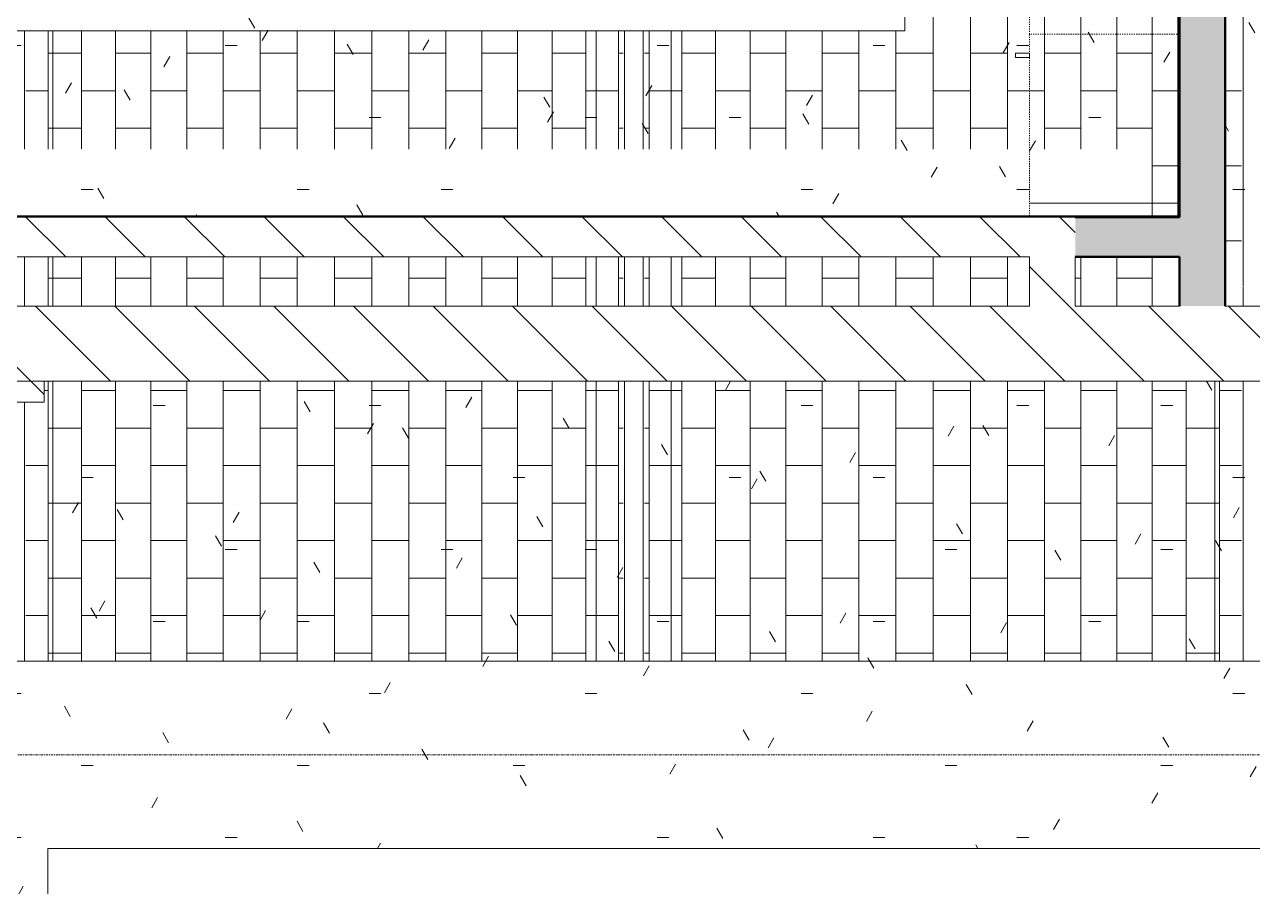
# Model space of a CAD drawing. Header units: inches. Extents: x -956 to 966, y -1111 to 895.
# Drawn here: x -82.8 to 48.2, y -243.3 to -151.3 of the extents above; entities that cross this region are included whole.
import ezdxf

# ---------------------------------------------------------------- set-up
doc = ezdxf.new("R2010")
doc.units = ezdxf.units.IN
doc.header["$MEASUREMENT"] = 0
doc.linetypes.add('Dash', pattern=[0.25, 0.125, -0.125])
doc.linetypes.add('Grid Line 1_4_', pattern=[0.4375, 0.25, -0.0625, 0.0625, -0.0625])
for name, color, linetype, lineweight in [('A-CLNG', 13, 'Continuous', 13), ('A-CLNG-PATT', 13, 'Continuous', 13), ('A-WALL', 113, 'Continuous', 13), ('A-WALL-PATT', 111, 'Continuous', 13), ('I-WALL', 2, 'Continuous', 13), ('Q-CASE', 31, 'Continuous', 9), ('S-GRID', 1, 'Continuous', 9)]:
    doc.layers.add(name, color=color, linetype=linetype, lineweight=lineweight)
pattern_1 = [(135, (0, 0), (-4.24264, -4.24264), [])]
pattern_2 = [(0, (0, 0), (30.72, 7.68), [1.267, -21.773, 1.267, -21.773, -122.88]), (0, (0, 0), (30.72, 7.68), [-46.08, 1.267, -44.813, 1.267, -21.773, -53.76]), (0, (0, 0), (30.72, 7.68), [-115.2, 1.267, -14.093, 1.267, -37.133]), (120, (11.52, 3.84), (-22.01108, 22.7643), [1.267, -21.773, 1.267, -21.773, -122.88]), (120, (11.52, 3.84), (-22.01108, 22.7643), [-46.08, 1.267, -44.813, 1.267, -21.773, -53.76]), (120, (11.52, 3.84), (-22.01108, 22.7643), [-115.2, 1.267, -14.093, 1.267, -37.133]), (240, (15.36, 19.2), (-8.70892, -30.4443), [1.267, -21.773, 1.267, -21.773, -122.88]), (240, (15.36, 19.2), (-8.70892, -30.4443), [-46.08, 1.267, -44.813, 1.267, -21.773, -53.76]), (240, (15.36, 19.2), (-8.70892, -30.4443), [-115.2, 1.267, -14.093, 1.267, -37.133])]
pattern_3 = [(45, (0, 0), (-8.4853, 8.4853), []), (135, (0, 0), (-8.4853, -8.4853), [])]

# ---------------------------------------------------------------- blocks, each defined once
blk = doc.blocks.new('FP_1_56-7TH FLOOR TELECOM OVERHEAD ROUTING PLAN')
at = {"layer": 'A-CLNG-PATT', "color": 50}
for p, q in [((-80.3, -164.61), (-80.3, -152.01)), ((-76.76, -164.59), (-76.76, -152.01)), ((-73.1, -164.61), (-73.1, -152.01)), ((-69.35, -163.38), (-69.35, -152.01)), ((-65.52, -164.61), (-65.52, -152.01)), ((-61.62, -164.61), (-61.62, -152.01)), ((-57.69, -164.61), (-57.69, -152.01)), ((-53.72, -164.61), (-53.72, -152.01)), ((-49.74, -164.61), (-49.74, -152.01)), ((-45.76, -164.61), (-45.76, -152.01)), ((-41.81, -164.61), (-41.81, -152.01)), ((-37.89, -164.61), (-37.89, -152.01)), ((-34.03, -164.61), (-34.03, -152.01)), ((-30.24, -164.61), (-30.24, -152.01)), ((-26.54, -164.61), (-26.54, -152.01)), ((-22.94, -164.61), (-22.94, -152.01)), ((-19.46, -164.61), (-19.46, -152.01)), ((-80.3, -154.39), (-79.82, -154.39)), ((-79.82, -154.39), (-76.76, -154.39)), ((-73.1, -154.39), (-69.35, -154.39)), ((-65.52, -154.39), (-61.62, -154.39)), ((-57.69, -154.39), (-53.72, -154.39)), ((-49.74, -154.39), (-45.76, -154.39)), ((-41.81, -154.39), (-37.89, -154.39)), ((-34.03, -154.39), (-30.24, -154.39)), ((-26.54, -154.39), (-22.94, -154.39)), ((-19.46, -154.39), (-18.97, -154.39)), ((-82.67, -158.39), (-80.3, -158.39)), ((-76.76, -158.39), (-73.1, -158.39)), ((-69.35, -158.39), (-65.52, -158.39)), ((-61.62, -158.39), (-57.69, -158.39)), ((-53.72, -158.39), (-49.74, -158.39)), ((-45.76, -158.39), (-41.81, -158.39)), ((-37.89, -158.39), (-34.03, -158.39)), ((-30.24, -158.39), (-26.54, -158.39)), ((-22.94, -158.39), (-21.82, -158.39)), ((-21.82, -158.39), (-19.46, -158.39)), ((-80.3, -162.39), (-79.82, -162.39)), ((-79.82, -162.39), (-76.76, -162.39)), ((-73.1, -162.39), (-69.35, -162.39)), ((-65.52, -162.39), (-61.62, -162.39)), ((-57.69, -162.39), (-53.72, -162.39)), ((-49.74, -162.39), (-45.76, -162.39)), ((-41.81, -162.39), (-37.89, -162.39)), ((-34.03, -162.39), (-30.24, -162.39)), ((-26.54, -162.39), (-22.94, -162.39)), ((-19.46, -162.39), (-18.97, -162.39)), ((-69.35, -164.61), (-69.35, -163.41)), ((-80.3, -219.24), (-80.3, -189.37)), ((-76.76, -219.24), (-76.76, -189.37)), ((-73.1, -219.24), (-73.1, -189.37)), ((-69.35, -219.24), (-69.35, -189.37)), ((-65.52, -219.24), (-65.52, -189.37)), ((-61.62, -219.24), (-61.62, -189.37)), ((-57.69, -219.24), (-57.69, -189.37)), ((-53.72, -219.24), (-53.72, -189.37)), ((-49.74, -219.24), (-49.74, -189.37)), ((-45.76, -219.24), (-45.76, -189.37)), ((-41.81, -219.24), (-41.81, -189.37)), ((-37.89, -219.24), (-37.89, -189.37)), ((-34.03, -219.24), (-34.03, -189.37)), ((-30.24, -219.24), (-30.24, -189.37)), ((-26.54, -219.24), (-26.54, -189.37)), ((-22.94, -219.24), (-22.94, -189.37)), ((-19.46, -219.24), (-19.46, -189.37)), ((-80.73, -190.39), (-80.3, -190.39)), ((-76.76, -190.39), (-73.1, -190.39)), ((-69.35, -190.39), (-65.52, -190.39)), ((-61.62, -190.39), (-57.69, -190.39)), ((-53.72, -190.39), (-49.74, -190.39)), ((-45.76, -190.39), (-41.81, -190.39)), ((-37.89, -190.39), (-34.03, -190.39)), ((-30.24, -190.39), (-26.54, -190.39)), ((-22.94, -190.39), (-21.82, -190.39)), ((-21.82, -190.39), (-19.46, -190.39)), ((-80.3, -194.39), (-79.82, -194.39)), ((-79.82, -194.39), (-76.76, -194.39)), ((-73.1, -194.39), (-69.35, -194.39)), ((-65.52, -194.39), (-61.62, -194.39)), ((-57.69, -194.39), (-53.72, -194.39)), ((-49.74, -194.39), (-45.76, -194.39)), ((-41.81, -194.39), (-37.89, -194.39)), ((-34.03, -194.39), (-30.24, -194.39)), ((-26.54, -194.39), (-22.94, -194.39)), ((-19.46, -194.39), (-18.97, -194.39)), ((-82.67, -198.39), (-80.3, -198.39)), ((-76.76, -198.39), (-73.1, -198.39)), ((-69.35, -198.39), (-65.52, -198.39)), ((-61.62, -198.39), (-57.69, -198.39)), ((-53.72, -198.39), (-49.74, -198.39)), ((-45.76, -198.39), (-41.81, -198.39)), ((-37.89, -198.39), (-34.03, -198.39)), ((-30.24, -198.39), (-26.54, -198.39)), ((-22.94, -198.39), (-21.82, -198.39)), ((-21.82, -198.39), (-19.46, -198.39)), ((-80.3, -202.39), (-79.82, -202.39)), ((-79.82, -202.39), (-76.76, -202.39)), ((-73.1, -202.39), (-69.35, -202.39)), ((-65.52, -202.39), (-61.62, -202.39)), ((-57.69, -202.39), (-53.72, -202.39)), ((-49.74, -202.39), (-45.76, -202.39)), ((-41.81, -202.39), (-37.89, -202.39)), ((-34.03, -202.39), (-30.24, -202.39)), ((-26.54, -202.39), (-22.94, -202.39)), ((-19.46, -202.39), (-18.97, -202.39)), ((-82.67, -206.39), (-80.3, -206.39)), ((-76.76, -206.39), (-73.1, -206.39)), ((-69.35, -206.39), (-65.52, -206.39)), ((-61.62, -206.39), (-57.69, -206.39)), ((-53.72, -206.39), (-49.74, -206.39)), ((-45.76, -206.39), (-41.81, -206.39)), ((-37.89, -206.39), (-34.03, -206.39)), ((-30.24, -206.39), (-26.54, -206.39)), ((-22.94, -206.39), (-21.82, -206.39)), ((-21.82, -206.39), (-19.46, -206.39)), ((-80.3, -210.39), (-79.82, -210.39)), ((-79.82, -210.39), (-76.76, -210.39)), ((-73.1, -210.39), (-69.35, -210.39)), ((-65.52, -210.39), (-61.62, -210.39)), ((-57.69, -210.39), (-53.72, -210.39)), ((-49.74, -210.39), (-45.76, -210.39)), ((-41.81, -210.39), (-37.89, -210.39)), ((-34.03, -210.39), (-30.24, -210.39)), ((-26.54, -210.39), (-22.94, -210.39)), ((-19.46, -210.39), (-18.97, -210.39)), ((-82.67, -214.39), (-80.3, -214.39)), ((-76.76, -214.39), (-73.1, -214.39)), ((-69.35, -214.39), (-65.52, -214.39)), ((-61.62, -214.39), (-57.69, -214.39)), ((-53.72, -214.39), (-49.74, -214.39)), ((-45.76, -214.39), (-41.81, -214.39)), ((-37.89, -214.39), (-34.03, -214.39)), ((-30.24, -214.39), (-26.54, -214.39)), ((-22.94, -214.39), (-21.82, -214.39)), ((-21.82, -214.39), (-19.46, -214.39)), ((-80.3, -218.39), (-79.82, -218.39)), ((-79.82, -218.39), (-76.76, -218.39)), ((-73.1, -218.39), (-69.35, -218.39)), ((-65.52, -218.39), (-61.62, -218.39)), ((-57.69, -218.39), (-53.72, -218.39)), ((-49.74, -218.39), (-45.76, -218.39)), ((-41.81, -218.39), (-37.89, -218.39)), ((-34.03, -218.39), (-30.24, -218.39)), ((-26.54, -218.39), (-22.94, -218.39)), ((-19.46, -218.39), (-18.97, -218.39))]:
    blk.add_line(p, q, dxfattribs=at)
at = {"layer": 'A-CLNG-PATT', "color": 7}
for p, q in [((-80.3, -181.37), (-80.3, -176.12)), ((-19.46, -181.37), (-19.46, -176.12)), ((-80.3, -178.39), (-79.82, -178.39)), ((-19.46, -178.39), (-18.97, -178.39))]:
    blk.add_line(p, q, dxfattribs=at)
at = {"layer": 'A-CLNG-PATT', "color": 253}
for p, q in [((-76.76, -181.37), (-76.76, -176.12)), ((-73.1, -181.37), (-73.1, -176.12)), ((-69.35, -181.37), (-69.35, -176.12)), ((-65.52, -181.37), (-65.52, -176.12)), ((-61.62, -181.37), (-61.62, -176.12)), ((-57.69, -181.37), (-57.69, -176.12)), ((-53.72, -181.37), (-53.72, -176.12)), ((-49.74, -181.37), (-49.74, -176.12)), ((-45.76, -181.37), (-45.76, -176.12)), ((-41.81, -181.37), (-41.81, -176.12)), ((-37.89, -181.37), (-37.89, -176.12)), ((-34.03, -181.37), (-34.03, -176.12)), ((-30.24, -181.37), (-30.24, -176.12)), ((-26.54, -181.37), (-26.54, -176.12)), ((-22.94, -181.37), (-22.94, -176.12)), ((-79.82, -178.39), (-76.76, -178.39)), ((-73.1, -178.39), (-69.35, -178.39)), ((-65.52, -178.39), (-61.62, -178.39)), ((-57.69, -178.39), (-53.72, -178.39)), ((-49.74, -178.39), (-45.76, -178.39)), ((-41.81, -178.39), (-37.89, -178.39)), ((-34.03, -178.39), (-30.24, -178.39)), ((-26.54, -178.39), (-22.94, -178.39))]:
    blk.add_line(p, q, dxfattribs=at)
blk = doc.blocks.new('FP_1_57-7TH FLOOR TELECOM OVERHEAD ROUTING PLAN')
at = {"layer": 'A-CLNG-PATT', "color": 50}
for p, q in [((14.11, -164.61), (14.11, -96.87)), ((18.09, -164.61), (18.09, -96.87)), ((22.05, -164.61), (22.05, -96.87)), ((25.99, -164.61), (25.99, -96.87)), ((29.88, -164.61), (29.88, -96.87)), ((33.71, -164.61), (33.71, -96.87)), ((37.47, -171.74), (37.47, -96.87)), ((-16.17, -164.61), (-16.17, -152.01)), ((-12.69, -164.61), (-12.69, -152.01)), ((-9.09, -164.61), (-9.09, -152.01)), ((-5.39, -164.61), (-5.39, -152.01)), ((-1.6, -164.61), (-1.6, -152.01)), ((2.26, -164.61), (2.26, -152.04)), ((6.18, -164.61), (6.18, -152.01)), ((10.13, -164.61), (10.13, -152.01)), ((-16.67, -154.39), (-16.17, -154.39)), ((-12.69, -154.39), (-9.09, -154.39)), ((-5.39, -154.39), (-1.6, -154.39)), ((2.26, -154.39), (6.18, -154.39)), ((10.13, -154.39), (14.11, -154.39)), ((18.09, -154.39), (22.05, -154.39)), ((25.99, -154.39), (29.88, -154.39)), ((33.71, -154.39), (37.47, -154.39)), ((-16.17, -158.39), (-13.82, -158.39)), ((-13.82, -158.39), (-12.69, -158.39)), ((-9.09, -158.39), (-5.39, -158.39)), ((-1.6, -158.39), (2.26, -158.39)), ((6.18, -158.39), (10.13, -158.39)), ((14.11, -158.39), (18.09, -158.39)), ((22.05, -158.39), (25.99, -158.39)), ((29.88, -158.39), (33.71, -158.39)), ((37.47, -158.39), (40.27, -158.39)), ((45.27, -158.39), (47.03, -158.39)), ((-16.67, -162.39), (-16.17, -162.39)), ((-12.69, -162.39), (-9.09, -162.39)), ((-5.39, -162.39), (-1.6, -162.39)), ((2.26, -162.39), (6.18, -162.39)), ((10.13, -162.39), (14.11, -162.39)), ((18.09, -162.39), (22.05, -162.39)), ((25.99, -162.39), (29.88, -162.39)), ((33.71, -162.39), (37.47, -162.39)), ((37.47, -166.39), (40.27, -166.39)), ((45.27, -166.39), (47.03, -166.39)), ((36.13, -170.39), (37.47, -170.39)), ((45.27, -174.39), (47.03, -174.39)), ((-16.17, -219.24), (-16.17, -189.37)), ((-12.69, -219.24), (-12.69, -189.37)), ((-9.09, -219.24), (-9.09, -189.37)), ((-5.39, -219.24), (-5.39, -189.37)), ((-1.6, -219.24), (-1.6, -189.37)), ((2.26, -219.24), (2.26, -189.37)), ((6.18, -219.24), (6.18, -189.37)), ((10.13, -219.24), (10.13, -189.37)), ((14.11, -219.24), (14.11, -189.37)), ((18.09, -219.24), (18.09, -189.37)), ((22.05, -219.24), (22.05, -189.37)), ((25.99, -219.24), (25.99, -189.37)), ((29.88, -219.24), (29.88, -189.37)), ((33.71, -219.24), (33.71, -189.37)), ((37.47, -219.24), (37.47, -189.37)), ((41.12, -219.24), (41.12, -189.37)), ((44.67, -219.24), (44.67, -189.37)), ((-16.17, -190.39), (-13.82, -190.39)), ((-13.82, -190.39), (-12.69, -190.39)), ((-9.09, -190.39), (-5.39, -190.39)), ((-1.6, -190.39), (2.26, -190.39)), ((6.18, -190.39), (10.13, -190.39)), ((14.11, -190.39), (18.09, -190.39)), ((22.05, -190.39), (25.99, -190.39)), ((29.88, -190.39), (33.71, -190.39)), ((37.47, -190.39), (41.12, -190.39)), ((44.67, -190.39), (47.03, -190.39)), ((-16.67, -194.39), (-16.17, -194.39)), ((-12.69, -194.39), (-9.09, -194.39)), ((-5.39, -194.39), (-1.6, -194.39)), ((2.26, -194.39), (6.18, -194.39)), ((10.13, -194.39), (14.11, -194.39)), ((18.09, -194.39), (22.05, -194.39)), ((25.99, -194.39), (29.88, -194.39)), ((33.71, -194.39), (37.47, -194.39)), ((41.12, -194.39), (44.18, -194.39)), ((44.18, -194.39), (44.67, -194.39)), ((-16.17, -198.39), (-13.82, -198.39)), ((-13.82, -198.39), (-12.69, -198.39)), ((-9.09, -198.39), (-5.39, -198.39)), ((-1.6, -198.39), (2.26, -198.39)), ((6.18, -198.39), (10.13, -198.39)), ((14.11, -198.39), (18.09, -198.39)), ((22.05, -198.39), (25.99, -198.39)), ((29.88, -198.39), (33.71, -198.39)), ((37.47, -198.39), (41.12, -198.39)), ((44.67, -198.39), (47.03, -198.39)), ((-16.67, -202.39), (-16.17, -202.39)), ((-12.69, -202.39), (-9.09, -202.39)), ((-5.39, -202.39), (-1.6, -202.39)), ((2.26, -202.39), (6.18, -202.39)), ((10.13, -202.39), (14.11, -202.39)), ((18.09, -202.39), (22.05, -202.39)), ((25.99, -202.39), (29.88, -202.39)), ((33.71, -202.39), (37.47, -202.39)), ((41.12, -202.39), (44.18, -202.39)), ((44.18, -202.39), (44.67, -202.39)), ((-16.17, -206.39), (-13.82, -206.39)), ((-13.82, -206.39), (-12.69, -206.39)), ((-9.09, -206.39), (-5.39, -206.39)), ((-1.6, -206.39), (2.26, -206.39)), ((6.18, -206.39), (10.13, -206.39)), ((14.11, -206.39), (18.09, -206.39)), ((22.05, -206.39), (25.99, -206.39)), ((29.88, -206.39), (33.71, -206.39)), ((37.47, -206.39), (41.12, -206.39)), ((44.67, -206.39), (47.03, -206.39)), ((-16.67, -210.39), (-16.17, -210.39)), ((-12.69, -210.39), (-9.09, -210.39)), ((-5.39, -210.39), (-1.6, -210.39)), ((2.26, -210.39), (6.18, -210.39)), ((10.13, -210.39), (14.11, -210.39)), ((18.09, -210.39), (22.05, -210.39)), ((25.99, -210.39), (29.88, -210.39)), ((33.71, -210.39), (37.47, -210.39)), ((41.12, -210.39), (44.18, -210.39)), ((44.18, -210.39), (44.67, -210.39)), ((-16.17, -214.39), (-13.82, -214.39)), ((-13.82, -214.39), (-12.69, -214.39)), ((-9.09, -214.39), (-5.39, -214.39)), ((-1.6, -214.39), (2.26, -214.39)), ((6.18, -214.39), (10.13, -214.39)), ((14.11, -214.39), (18.09, -214.39)), ((22.05, -214.39), (25.99, -214.39)), ((29.88, -214.39), (33.71, -214.39)), ((37.47, -214.39), (41.12, -214.39)), ((44.67, -214.39), (47.03, -214.39)), ((-16.67, -218.39), (-16.17, -218.39)), ((-12.69, -218.39), (-9.09, -218.39)), ((-5.39, -218.39), (-1.6, -218.39)), ((2.26, -218.39), (6.18, -218.39)), ((10.13, -218.39), (14.11, -218.39)), ((18.09, -218.39), (22.05, -218.39)), ((25.99, -218.39), (29.88, -218.39)), ((33.71, -218.39), (37.47, -218.39)), ((41.12, -218.39), (44.18, -218.39)), ((44.18, -218.39), (44.67, -218.39))]:
    blk.add_line(p, q, dxfattribs=at)
at = {"layer": 'A-CLNG-PATT', "color": 7}
for p, q in [((-16.17, -181.37), (-16.17, -176.12)), ((-16.67, -178.39), (-16.17, -178.39))]:
    blk.add_line(p, q, dxfattribs=at)
at = {"layer": 'A-CLNG-PATT', "color": 253}
for p, q in [((-12.69, -181.37), (-12.69, -176.12)), ((-9.09, -181.37), (-9.09, -176.12)), ((-5.39, -181.37), (-5.39, -176.12)), ((-1.6, -181.37), (-1.6, -176.12)), ((2.26, -181.37), (2.26, -176.12)), ((6.18, -181.37), (6.18, -176.12)), ((10.13, -181.37), (10.13, -176.12)), ((14.11, -181.37), (14.11, -176.12)), ((18.09, -181.37), (18.09, -176.12)), ((22.05, -181.37), (22.05, -176.12)), ((29.88, -181.37), (29.88, -176.12)), ((33.71, -181.37), (33.71, -176.12)), ((37.47, -181.37), (37.47, -176.12)), ((-12.69, -178.39), (-9.09, -178.39)), ((-5.39, -178.39), (-1.6, -178.39)), ((2.26, -178.39), (6.18, -178.39)), ((10.13, -178.39), (14.11, -178.39)), ((18.09, -178.39), (22.05, -178.39)), ((29.27, -178.39), (29.88, -178.39)), ((33.71, -178.39), (37.47, -178.39))]:
    blk.add_line(p, q, dxfattribs=at)
blk = doc.blocks.new('7th Floor Vault2 - 7th Floor Vault-3164437-7TH FLOOR TELECOM OVERHEAD ROUTING PLAN')
at = {"layer": 'A-CLNG', "color": 10, "lineweight": 9}
for p, q in [((47.18, -57.87), (47.18, -179.28)), ((-82.82, -152.01), (-82.82, -164.61)), ((-79.82, -152.01), (-79.82, -164.61)), ((-79.82, -152.01), (-79.82, -164.61)), ((-21.82, -152.01), (-21.82, -164.61)), ((-21.82, -152.01), (-21.82, -164.61)), ((-18.82, -152.01), (-18.82, -164.61)), ((-16.82, -152.01), (-16.82, -164.61)), ((-13.82, -152.01), (-13.82, -164.61)), ((-13.82, -152.01), (-13.82, -164.61)), ((47.18, -179.35), (47.18, -181.37)), ((-79.82, -189.37), (-79.82, -219.24)), ((-79.82, -189.37), (-79.82, -219.24)), ((-21.82, -189.37), (-21.82, -219.24)), ((-21.82, -189.37), (-21.82, -219.24)), ((-18.82, -189.37), (-18.82, -219.24)), ((-16.82, -189.37), (-16.82, -219.24)), ((-13.82, -189.37), (-13.82, -219.24)), ((-13.82, -189.37), (-13.82, -219.24)), ((44.18, -189.37), (44.18, -219.24)), ((44.18, -189.37), (44.18, -219.24)), ((47.18, -189.37), (47.18, -219.24)), ((-82.82, -191.62), (-82.82, -219.24)), ((-79.82, -219.24), (-87.82, -219.24)), ((-84.82, -219.24), (-82.82, -219.24)), ((-82.82, -219.24), (-79.82, -219.24)), ((-82.82, -219.24), (-79.82, -219.24)), ((-79.84, -219.24), (-82.82, -219.24)), ((-21.8, -219.24), (-79.84, -219.24)), ((-79.82, -219.24), (-21.82, -219.24)), ((-21.82, -219.24), (-18.82, -219.24)), ((-21.82, -219.24), (-18.82, -219.24)), ((-13.82, -219.24), (-21.82, -219.24)), ((-18.82, -219.24), (-21.8, -219.24)), ((-18.82, -219.24), (-16.82, -219.24)), ((-16.82, -219.24), (-13.82, -219.24)), ((-16.82, -219.24), (-13.82, -219.24)), ((-13.84, -219.24), (-16.82, -219.24)), ((44.2, -219.24), (-13.84, -219.24)), ((-13.82, -219.24), (44.18, -219.24)), ((44.18, -219.24), (47.18, -219.24)), ((44.18, -219.24), (47.18, -219.24)), ((52.18, -219.24), (44.18, -219.24)), ((47.18, -219.24), (44.2, -219.24)), ((47.18, -219.24), (49.18, -219.24))]:
    blk.add_line(p, q, dxfattribs=at)
at = {"layer": 'A-CLNG', "color": 254, "lineweight": 9}
for p, q in [((-82.82, -176.12), (-82.82, -181.37)), ((-79.82, -176.12), (-79.82, -181.37)), ((-21.82, -176.12), (-21.82, -181.37)), ((-18.82, -176.12), (-18.82, -181.37)), ((-16.82, -176.12), (-16.82, -181.37)), ((-13.82, -176.12), (-13.82, -181.37))]:
    blk.add_line(p, q, dxfattribs=at)
at = {"layer": 'A-CLNG', "color": 9, "lineweight": 9}
for p, q in [((-79.82, -176.12), (-79.82, -181.37)), ((-21.82, -176.12), (-21.82, -181.37)), ((-13.82, -176.12), (-13.82, -181.37))]:
    blk.add_line(p, q, dxfattribs=at)
for name in ['FP_1_56-7TH FLOOR TELECOM OVERHEAD ROUTING PLAN', 'FP_1_57-7TH FLOOR TELECOM OVERHEAD ROUTING PLAN']:
    blk.add_blockref(name, (0, 0), dxfattribs=at)
blk = doc.blocks.new('312 - 3_-0_-3156692-7TH FLOOR TELECOM OVERHEAD ROUTING PLAN')
at = {"layer": 'Q-CASE', "color": 9}
for p, q in [((-2.14, 19.94), (-2.62, 19.94)), ((-2.62, 19.94), (-2.62, 18.44)), ((-2.14, 18.44), (-2.14, 19.94)), ((2.61, 19.94), (2.13, 19.94)), ((2.13, 19.94), (2.13, 18.44)), ((2.61, 18.44), (2.61, 19.94)), ((-2.62, 18.44), (-2.14, 18.44)), ((2.13, 18.44), (2.61, 18.44))]:
    blk.add_line(p, q, dxfattribs=at)
at = {"layer": 'Q-CASE', "linetype": 'Dash'}
for p, q in [((-18, 2.44), (-18, 18.44)), ((-18, 18.44), (18, 18.44)), ((18, 18.44), (18, 2.44)), ((18, 2.44), (-18, 2.44))]:
    blk.add_line(p, q, dxfattribs=at)
blk = doc.blocks.new('311 - 1_-6_-3546478-7TH FLOOR TELECOM OVERHEAD ROUTING PLAN')
at = {"layer": 'Q-CASE', "linetype": 'Dash'}
for p, q in [((9, -2.44), (-9, -2.44)), ((-9, -2.44), (-9, -18.44)), ((9, -18.44), (9, -2.44)), ((-9, -18.44), (9, -18.44))]:
    blk.add_line(p, q, dxfattribs=at)
at = {"layer": 'Q-CASE', "color": 9}
for p, q in [((-6.51, -18.44), (-7, -18.44)), ((-7, -18.44), (-7, -19.94)), ((-6.51, -19.94), (-6.51, -18.44)), ((-7, -19.94), (-6.51, -19.94))]:
    blk.add_line(p, q, dxfattribs=at)
blk = doc.blocks.new('Upper Cabinet-Filler-Wall - 36_ H-4856006-7TH FLOOR TELECOM OVERHEAD ROUTING PLAN')
at = {"layer": 'Q-CASE', "linetype": 'Dash'}
for p, q in [((1.92, 18.44), (0.42, 18.44)), ((0.42, 18.44), (0.42, 2.44)), ((1.92, 2.44), (1.92, 18.44)), ((0.42, 2.44), (1.92, 2.44))]:
    blk.add_line(p, q, dxfattribs=at)

msp = doc.modelspace()

# ---------------------------------------------------------------- hatches: boundary and pattern name
at = {"layer": 'A-CLNG-PATT'}
h = msp.add_hatch(dxfattribs=at)
h.set_pattern_fill('FP1_12', color=253, style=0, pattern_type=2)
h.set_pattern_definition(pattern_2)
h.paths.add_polyline_path([(-206.1, -181.37), (-167.1, -181.37), (-167.1, -150.64), (-206.1, -150.64), (-206.1, -163.38)], flags=0)
h.paths.add_polyline_path([(-152.73, -181.37), (-122.6, -181.37), (-122.6, -176.12), (-162.23, -176.12), (-162.23, -181.37), (-160.69, -181.37)], flags=0)
h.paths.add_polyline_path([(-162.23, -171.74), (40.27, -171.74), (40.27, -96.87), (11.09, -96.87), (11.09, -150.64), (-162.23, -150.64), (-162.23, -163.38)], flags=0)
h.paths.add_polyline_path([(24.4, -154.86), (22.9, -154.86), (22.9, -154.37), (24.4, -154.37)], flags=0)
h.paths.add_polyline_path([(22.9, -136.99), (22.9, -136.51), (24.4, -136.51), (24.4, -136.99), (23.4, -136.99)], flags=0)
h.paths.add_polyline_path([(22.9, -132.24), (22.9, -131.76), (24.4, -131.76), (24.4, -132.24), (23.4, -132.24)], flags=0)
h.paths.add_polyline_path([(22.9, -114.37), (22.9, -113.88), (24.4, -113.88), (24.4, -114.37), (23.4, -114.37)], flags=0)
h.paths.add_polyline_path([(40.4, -91.99), (40.4, -53.24), (11.09, -53.24), (11.09, -91.99), (32.36, -91.99)], flags=0)
h = msp.add_hatch(dxfattribs=at)
h.set_pattern_fill('FP1_12', color=253, style=0, pattern_type=2)
h.set_pattern_definition(pattern_2)
h.paths.add_polyline_path([(62.06, -181.37), (99.27, -181.37), (99.27, -53.62), (45.27, -53.62), (45.27, -181.37), (47.21, -181.37)], flags=0)
h.paths.add_polyline_path([(78.27, -152.62), (77.5, -152.52), (76.77, -152.22), (76.15, -151.74), (75.67, -151.12), (75.38, -150.4), (75.27, -149.62), (75.38, -148.84), (75.67, -148.12), (76.15, -147.5), (76.91, -146.97), (77.5, -146.72), (78.27, -146.62), (79.05, -146.72), (79.77, -147.02), (80.39, -147.5), (80.87, -148.12), (81.17, -148.84), (81.27, -149.62), (81.17, -150.4), (80.87, -151.12), (80.39, -151.74), (79.77, -152.22), (79.05, -152.52)], flags=0)
h.paths.add_polyline_path([(78.27, -92.62), (77.5, -92.52), (76.77, -92.22), (76.15, -91.74), (75.67, -91.12), (75.38, -90.4), (75.27, -89.62), (75.38, -88.84), (75.67, -88.12), (76.15, -87.5), (76.91, -86.97), (77.5, -86.72), (78.27, -86.62), (79.05, -86.72), (79.77, -87.02), (80.39, -87.5), (80.87, -88.12), (81.17, -88.84), (81.27, -89.62), (81.17, -90.4), (80.87, -91.12), (80.39, -91.74), (79.77, -92.22), (79.05, -92.52)], flags=0)
h = msp.add_hatch(dxfattribs=at)
h.set_pattern_fill('FP1_12', color=253, style=0, pattern_type=2)
h.set_pattern_definition(pattern_2)
h.paths.add_polyline_path([(-80.32, -537.62), (-80.32, -239.24), (103.27, -239.24), (103.27, -189.37), (-80.73, -189.37), (-80.73, -191.62), (-144.73, -191.62), (-144.73, -453.62), (-129.49, -453.62), (-100.62, -510.28), (-91.62, -510.28), (-91.62, -522.28), (-82.98, -522.28), (-82.98, -537.62)], flags=0)
at = {"layer": 'A-WALL-PATT'}
for points in [[(45.27, -181.37), (45.27, -48.37), (40.4, -48.37), (40.4, -181.37)], [(40.4, -176.12), (40.4, -171.87), (29.27, -171.87), (29.27, -176.12), (32.36, -176.12)]]:
    msp.add_hatch(color=253, dxfattribs=at).paths.add_polyline_path(points, flags=0)
at = {"layer": 'A-WALL-PATT', "lineweight": 9}
h = msp.add_hatch(dxfattribs=at)
h.set_pattern_fill('FP1_24', color=9, style=0, pattern_type=2)
h.set_pattern_definition(pattern_3)
h.paths.add_polyline_path([(40.4, -171.87), (40.4, -93.87), (40.27, -93.87), (40.27, -171.87)], flags=0)
h = msp.add_hatch(dxfattribs=at)
h.set_pattern_fill('FP1_24', color=9, style=0, pattern_type=2)
h.set_pattern_definition(pattern_3)
h.paths.add_polyline_path([(40.4, -171.87), (40.4, -171.74), (-165.23, -171.74), (-165.23, -171.87), (32.36, -171.87)], flags=0)
h = msp.add_hatch(dxfattribs=at)
h.set_pattern_fill('FP1_1', color=9, style=0, pattern_type=2)
h.set_pattern_definition(pattern_1)
h.paths.add_polyline_path([(24.4, -176.12), (24.4, -171.87), (-91.6, -171.87), (-91.6, -176.12), (2.66, -176.12)], flags=0)
h = msp.add_hatch(dxfattribs=at)
h.set_pattern_fill('FP1_1', color=9, style=0, pattern_type=2)
h.set_pattern_definition(pattern_1)
h.paths.add_polyline_path([(24.4, -181.37), (29.27, -181.37), (29.27, -171.87), (24.4, -171.87), (24.4, -176.12)], flags=0)
h = msp.add_hatch(dxfattribs=at)
h.set_pattern_fill('FP1_1', color=9, style=0, pattern_type=2)
h.set_pattern_definition(pattern_1)
h.paths.add_polyline_path([(-110.56, -189.37), (-73.6, -189.37), (-73.6, -181.37), (-110.56, -181.37), (-110.56, -183.18)], flags=0)
h = msp.add_hatch(dxfattribs=at)
h.set_pattern_fill('FP1_1', color=9, style=0, pattern_type=2)
h.set_pattern_definition(pattern_1)
h.paths.add_polyline_path([(103.27, -189.37), (114.27, -189.37), (114.27, -181.37), (-73.6, -181.37), (-73.6, -189.37), (91.76, -189.37)], flags=0)
h = msp.add_hatch(dxfattribs=at)
h.set_pattern_fill('FP1_1', color=9, style=0, pattern_type=2)
h.set_pattern_definition(pattern_1)
h.paths.add_polyline_path([(-80.73, -191.62), (-80.73, -189.37), (-144.73, -189.37), (-144.73, -191.62), (-86.44, -191.62)], flags=0)

# ---------------------------------------------------------------- linework, layer by layer
at = {"layer": 'A-CLNG', "color": 50}
for p, q in [((45.27, -57.87), (45.27, -181.37)), ((45.27, -181.37), (99.27, -181.37))]:
    msp.add_line(p, q, dxfattribs=at)
at = {"layer": 'A-CLNG', "color": 10, "lineweight": 9}
for p, q in [((103.27, -189.37), (-80.73, -189.37)), ((-80.32, -537.62), (-80.32, -239.24)), ((-80.32, -239.24), (103.27, -239.24))]:
    msp.add_line(p, q, dxfattribs=at)
at = {"layer": 'A-CLNG', "color": 9, "lineweight": 9}
for p, q in [((103.27, -239.24), (-80.32, -239.24)), ((-80.32, -239.24), (-80.32, -537.62))]:
    msp.add_line(p, q, dxfattribs=at)
at = {"layer": 'A-WALL', "color": 53, "lineweight": 20}
for p, q in [((-87.35, -181.37), (-73.6, -181.37)), ((-73.6, -181.37), (24.4, -181.37)), ((29.27, -181.37), (40.4, -181.37)), ((45.27, -181.37), (114.27, -181.37)), ((-73.6, -189.37), (-108.13, -189.37)), ((103.27, -189.37), (-73.6, -189.37))]:
    msp.add_line(p, q, dxfattribs=at)
at = {"layer": 'A-WALL-PATT', "lineweight": 30}
for p, q in [((40.27, -171.87), (40.27, -93.87)), ((40.4, -93.87), (40.4, -171.87)), ((-165.23, -171.74), (40.4, -171.74)), ((40.4, -171.87), (-165.23, -171.87)), ((40.4, -171.87), (40.27, -171.87)), ((40.4, -171.74), (40.4, -171.87))]:
    msp.add_line(p, q, dxfattribs=at)
at = {"layer": 'I-WALL', "color": 133, "lineweight": 50}
for p, q in [((45.27, -48.37), (45.27, -181.37)), ((40.4, -171.87), (40.4, -96.87)), ((29.27, -171.87), (40.4, -171.87)), ((40.4, -176.12), (29.27, -176.12)), ((40.4, -181.37), (40.4, -176.12))]:
    msp.add_line(p, q, dxfattribs=at)
at = {"layer": 'I-WALL', "color": 253}
for p in [(11.09, -147.76), (-162.23, -152.01)]:
    msp.add_line(p, (11.09, -152.01), dxfattribs=at)
at = {"layer": 'I-WALL', "color": 53, "lineweight": 20}
for p, q in [((-91.6, -171.87), (24.4, -171.87)), ((24.4, -171.87), (29.27, -171.87)), ((24.4, -176.12), (-87.35, -176.12)), ((24.4, -181.37), (24.4, -176.12)), ((29.27, -176.12), (29.27, -181.37)), ((-144.73, -189.37), (-80.73, -189.37)), ((-80.73, -189.37), (-80.73, -191.62)), ((-80.73, -191.62), (-144.73, -191.62))]:
    msp.add_line(p, q, dxfattribs=at)
at = {"layer": 'S-GRID', "linetype": 'Grid Line 1_4_'}
msp.add_line((965.79, -229.24), (-931.82, -229.24), dxfattribs=at)

# ---------------------------------------------------------------- block references
at = {"layer": 'A-CLNG', "color": 10, "lineweight": 9}
msp.add_blockref('7th Floor Vault2 - 7th Floor Vault-3164437-7TH FLOOR TELECOM OVERHEAD ROUTING PLAN', (0, 0), dxfattribs=at)
at = {"layer": 'Q-CASE', "color": 9}
for name, p, rotation in [('312 - 3_-0_-3156692-7TH FLOOR TELECOM OVERHEAD ROUTING PLAN', (42.84, -134.37), 89.99999999999991), ('311 - 1_-6_-3546478-7TH FLOOR TELECOM OVERHEAD ROUTING PLAN', (42.84, -161.37), 269.9999999999999), ('Upper Cabinet-Filler-Wall - 36_ H-4856006-7TH FLOOR TELECOM OVERHEAD ROUTING PLAN', (42.84, -172.29), 89.99999999999991)]:
    msp.add_blockref(name, p, dxfattribs=dict(at, rotation=rotation))

doc.saveas('drawing.dxf')
